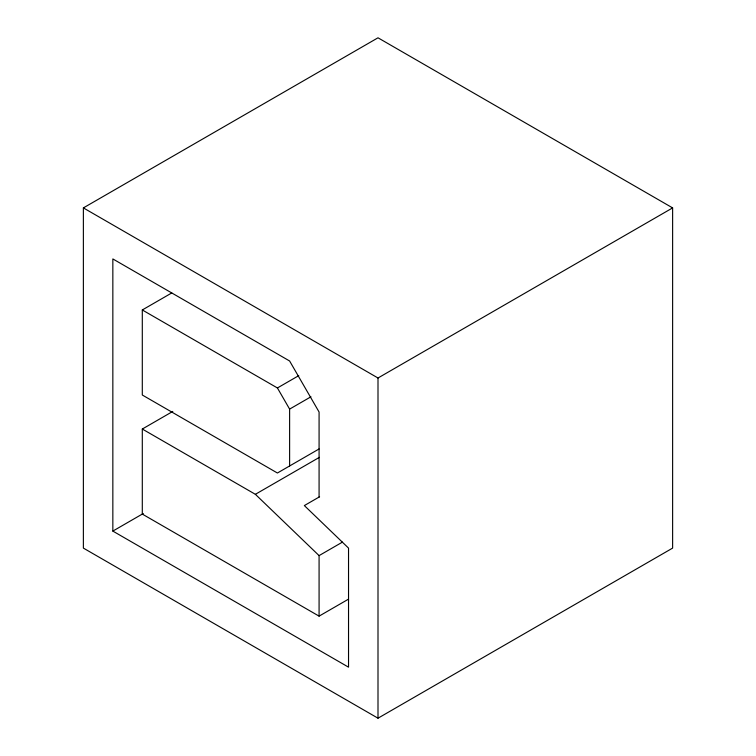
<?xml version="1.0" encoding="UTF-8"?>
<svg xmlns="http://www.w3.org/2000/svg" width="756" height="756" viewBox="0 0 756 756"><rect width="100%" height="100%" fill="white"/><g stroke="black" fill="none" stroke-linecap="round" stroke-linejoin="round"><path stroke-width="1.13" d="M83.377 207.9L378 37.8L672.623 207.9L672.623 548.1L378 718.2L83.377 548.1L83.377 207.9L378 378L672.623 207.9M319.079 448.96L277.414 473.01L142.298 395.01L142.298 309.96L171.763 292.95M348.535 599.13L319.079 616.14L142.298 514.08L142.298 429.03L172.784 411.434M142.298 309.96L277.414 387.96L298.743 375.647M289.614 465.97L289.614 409.1L310.952 396.787M319.079 497.07L319.079 412.02L289.614 360.99L112.842 258.93L112.842 531.09L143.319 513.494M142.298 429.03L255.367 494.311L319.372 457.361M319.58 496.777L304.347 505.575L348.535 548.1L348.535 667.17L112.842 531.09M319.079 616.14L319.079 555.613L342.44 542.118M255.367 494.311L319.079 555.613M277.414 387.96L289.614 409.1M378 378L378 718.2"/></g></svg>
